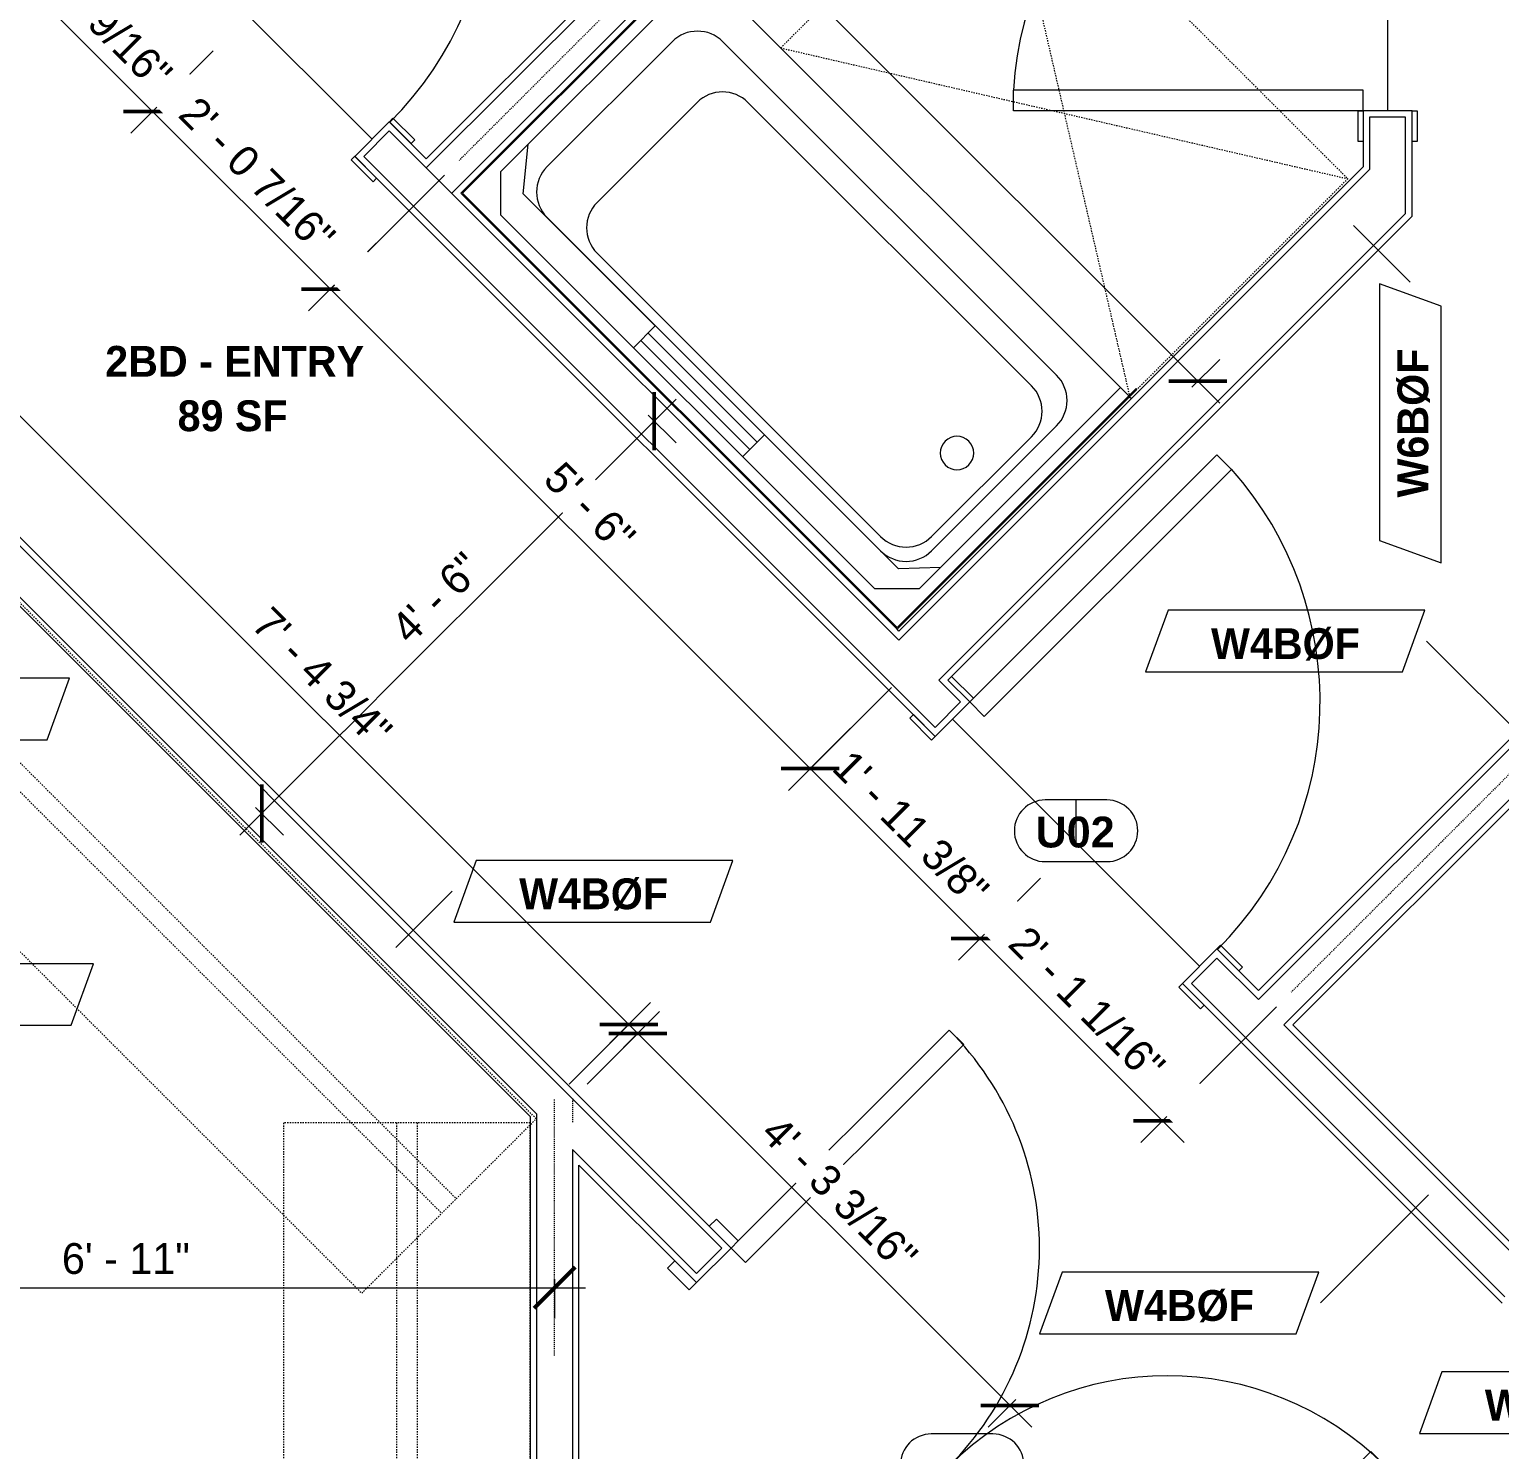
# Model space of a CAD drawing. Header units: inches. Extents: x -4058 to -1781, y 9814 to 12264.
# Drawn here: x -2413.7 to -2270.7, y 10202.2 to 10340.4 of the extents above; entities that cross this region are included whole.
import ezdxf

# ---------------------------------------------------------------- set-up
doc = ezdxf.new("R2010")
doc.units = ezdxf.units.IN
doc.header["$MEASUREMENT"] = 0
doc.linetypes.add('Dash', pattern=[0.25, 0.125, -0.125])
doc.linetypes.add('Dash 3_32_', pattern=[0.1875, 0.09375, -0.09375])
for name, color, linetype, lineweight in [('A-ANNO-DIMS', 211, 'Continuous', 9), ('A-ANNO-DIMS-32', 211, 'Continuous', 9), ('A-AREA-IDEN', 2, 'Continuous', 9), ('A-DETL-1', 90, 'Dash 3_32_', 9), ('A-DOOR-2', 31, 'Continuous', 9), ('A-DOOR-IDEN', 31, 'Continuous', 9), ('A-FLOR-2', 192, 'Continuous', 9), ('A-GENM', 5, 'Continuous', 9), ('A-GENM-2', 147, 'Dash', 9), ('A-WALL-2', 113, 'Continuous', 9), ('A-WALL-IDEN', 211, 'Continuous', 9), ('I-WALL-4', 2, 'Continuous', 9), ('P-SANR-FIXT', 6, 'Continuous', 9), ('Q-CASE', 31, 'Continuous', 9), ('Q-CASE-HDLN', 31, 'Dash', 9)]:
    doc.layers.add(name, color=color, linetype=linetype, lineweight=lineweight)
doc.styles.add('Arial_B', font='arialbd.ttf', dxfattribs={"height": 3})
doc.styles.add('Century Gothic', font='ufonts.com_century-gothic.ttf', dxfattribs={"height": 3})
doc.styles.add('Century Gothic_B', font='GOTHICB.TTF', dxfattribs={"height": 3})
doc.dimstyles.new('MARKETING_DIMENSION', dxfattribs={"dimscale": 12, "dimtxt": 3.132505, "dimasz": 0.333333, "dimexe": 0.25, "dimexo": 0.166667, "dimgap": 0.041667, "dimtad": 1, "dimdec": 4, "dimrnd": 0.0625, "dimzin": 3, "dimdsep": 46, "dimlunit": 4, "dimtxsty": 'Century Gothic', "dimblk1": 'OBLIQUE', "dimblk2": 'OBLIQUE', "dimsah": 1, "dimcen": 0.09, "dimdle": 0.25, "dimazin": 0, "dimtfac": 1, "dimtdec": 4, "dimtix": 1, "dimtmove": 0, "dimatfit": 3, "dimfxl": 1, "dimtvp": 1, "dimtfill": 1, "dimfrac": 2, "dimtolj": 1, "dimtzin": 0, "dimarcsym": 2})
doc.dimstyles.new('THE_DIMENSION_STRING', dxfattribs={"dimscale": 12, "dimtxt": 3.132505, "dimasz": 0.333333, "dimexe": 0.25, "dimexo": 0.166667, "dimgap": 0.041667, "dimtad": 1, "dimdec": 4, "dimrnd": 0.0625, "dimzin": 3, "dimdsep": 46, "dimlunit": 4, "dimtxsty": 'Century Gothic', "dimblk1": 'OBLIQUE', "dimblk2": 'OBLIQUE', "dimsah": 1, "dimcen": 0.09, "dimdle": 0.25, "dimazin": 0, "dimtfac": 1, "dimtdec": 4, "dimtix": 1, "dimtmove": 0, "dimatfit": 3, "dimfxl": 1, "dimtvp": 1, "dimtfill": 1, "dimfrac": 2, "dimtolj": 1, "dimtzin": 0, "dimarcsym": 2})
doc.dimstyles.new('THE_DIMENSION_STRING_3', dxfattribs={"dimscale": 12, "dimtxt": 3.132505, "dimasz": 0.333333, "dimexe": 0.25, "dimexo": 0.166667, "dimgap": 0.041667, "dimtad": 1, "dimdec": 4, "dimrnd": 0.0625, "dimzin": 3, "dimdsep": 46, "dimlunit": 4, "dimtxsty": 'Century Gothic', "dimblk1": 'OBLIQUE', "dimblk2": 'OBLIQUE', "dimsah": 1, "dimcen": 0.09, "dimdle": 0.25, "dimazin": 0, "dimtfac": 1, "dimtdec": 4, "dimtix": 1, "dimtmove": 0, "dimatfit": 3, "dimfxl": 1, "dimtvp": 1, "dimtfill": 1, "dimfrac": 2, "dimtolj": 1, "dimtzin": 0, "dimarcsym": 2})

# ---------------------------------------------------------------- blocks, each defined once
blk = doc.blocks.new('OD_CW_Closet - OD_CW_Closet-3807278-UNIT PLANS - 2ND FLOOR')
at = {"layer": 'Q-CASE-HDLN'}
for p, q in [((67.55, 24), (0.74, 24)), ((0.74, 24), (0.74, 0)), ((67.55, 0), (67.55, 24)), ((0.74, 13), (67.55, 13)), ((0.74, 11), (67.55, 11)), ((0.74, 0), (67.55, 0))]:
    blk.add_line(p, q, dxfattribs=at)
blk = doc.blocks.new('OD_CW_Closet - OD_CW_Closet-3810373-UNIT PLANS - 2ND FLOOR')
at = {"layer": 'Q-CASE-HDLN'}
for p, q in [((87.24, 24), (0.74, 24)), ((0.74, 24), (0.74, 0)), ((87.24, 0), (87.24, 24)), ((0.74, 13), (87.24, 13)), ((0.74, 11), (87.24, 11)), ((0.74, 0), (87.24, 0))]:
    blk.add_line(p, q, dxfattribs=at)
blk = doc.blocks.new('SWING - SINGLE - FLUSH - SWING - FLUSH - 2-10 x 6-8 - PRIVACY-4202132-UNIT PLANS - 2ND FLOOR')
at = {"layer": 'A-DOOR-2'}
for p, q in [((-20, 2.37), (-20, 2.87)), ((-20, 2.87), (-17, 2.87)), ((-17, 2.87), (-17, 2.37)), ((17, 2.37), (17, 2.87)), ((17, 2.87), (20, 2.87)), ((20, 2.87), (20, 2.37)), ((-17, 2.37), (-20, 2.37)), ((20, 2.37), (17, 2.37)), ((-20, -2.38), (-17, -2.38)), ((-20, -2.88), (-20, -2.38)), ((-17, -2.38), (-17, -2.88)), ((15, -2.38), (15, -36.38)), ((17, -2.38), (15, -2.38)), ((17, -2.38), (17, -36.38)), ((17, -2.38), (20, -2.38)), ((17, -2.88), (17, -2.38)), ((20, -2.38), (20, -2.88)), ((-17, -2.88), (-20, -2.88)), ((20, -2.88), (17, -2.88)), ((17, -36.38), (15, -36.38))]:
    blk.add_line(p, q, dxfattribs=at)
blk.add_arc((17, -2.38), 34.07, 180, 266.6343, dxfattribs=at)
blk = doc.blocks.new('SWING - SINGLE - FLUSH - SWING - FLUSH - 2-10 x 6-8 - PRIVACY-4202130-UNIT PLANS - 2ND FLOOR')
at = {"layer": 'A-DOOR-2'}
for p, q in [((-20, 2.37), (-20, 2.87)), ((-20, 2.87), (-17, 2.87)), ((-17, 2.87), (-17, 2.37)), ((17, 2.37), (17, 2.87)), ((17, 2.87), (20, 2.87)), ((20, 2.87), (20, 2.37)), ((-17, 2.37), (-20, 2.37)), ((20, 2.37), (17, 2.37)), ((-20, -2.38), (-17, -2.38)), ((-20, -2.88), (-20, -2.38)), ((-17, -2.38), (-17, -2.88)), ((15, -2.38), (15, -36.38)), ((17, -2.38), (15, -2.38)), ((17, -2.38), (17, -36.38)), ((17, -2.38), (20, -2.38)), ((17, -2.88), (17, -2.38)), ((20, -2.38), (20, -2.88)), ((-17, -2.88), (-20, -2.88)), ((20, -2.88), (17, -2.88)), ((17, -36.38), (15, -36.38))]:
    blk.add_line(p, q, dxfattribs=at)
blk.add_arc((17, -2.38), 34.07, 180, 266.6343, dxfattribs=at)
blk = doc.blocks.new('CTS6032CP - CTS6032CP-3806650-UNIT PLANS - 2ND FLOOR')
at = {"layer": 'P-SANR-FIXT'}
for p, q in [((0.12, 33), (0, 33)), ((0, 0), (0, 33)), ((0.12, 0.12), (0.12, 33)), ((60, 33), (59.88, 33)), ((59.88, 33), (59.88, 0.12)), ((60, 33), (60, 0)), ((0.12, 32), (1.25, 32)), ((58.75, 32), (1.25, 32)), ((1.25, 4.25), (1.25, 32)), ((58.75, 32), (59.88, 32)), ((58.75, 32), (58.75, 4.31)), ((7.6, 28.46), (53.48, 28.46)), ((52.5, 26), (13.5, 26)), ((4.1, 7.77), (4.1, 24.96)), ((56.98, 24.96), (56.98, 7.77)), ((10, 22.5), (10, 8.75)), ((56, 8.75), (56, 22.5)), ((4.31, 4.25), (1.25, 8.02)), ((58.75, 7.23), (55.94, 4.25)), ((13.5, 5.25), (52.5, 5.25)), ((58.75, 4.31), (55.69, 1.25)), ((4.25, 1.25), (1.25, 4.25)), ((22.5, 4.25), (4.31, 4.25)), ((53.48, 4.27), (7.6, 4.27)), ((22.5, 1.25), (22.5, 4.25)), ((37.5, 3.25), (22.5, 3.25)), ((37.5, 4.25), (37.5, 1.25)), ((55.94, 4.25), (37.5, 4.25)), ((22.5, 2.25), (37.5, 2.25)), ((59.88, 0.12), (0.12, 0.12)), ((55.69, 1.25), (4.25, 1.25)), ((60, 0), (0, 0))]:
    blk.add_line(p, q, dxfattribs=at)
for centre, radius, start, end in [((7.6, 24.96), 3.5, 90, 180), ((53.48, 24.96), 3.5, 360, 90), ((13.5, 22.5), 3.5, 90, 180), ((52.5, 22.5), 3.5, 360, 90), ((52, 16.25), 1.63, 0, 180), ((52, 16.25), 1.63, 180, 360), ((13.5, 8.75), 3.5, 180, 270), ((52.5, 8.75), 3.5, 270, 0), ((7.6, 7.77), 3.5, 180, 270), ((53.48, 7.77), 3.5, 270, 0)]:
    blk.add_arc(centre, radius, start, end, dxfattribs=at)
blk = doc.blocks.new('ADA Clearances - 30_x48_-V55-UNIT PLANS - 2ND FLOOR')
at = {"layer": 'A-GENM-2'}
for p, q in [((-15, 24), (15, -24)), ((-15, 24), (15, 24)), ((15, 24), (-14.92, -23.88)), ((15, 24), (15, -24)), ((15, -24), (-14, -24))]:
    blk.add_line(p, q, dxfattribs=at)
blk = doc.blocks.new('SWING - DOUBLE - FLUSH - SWING - DOUBLE - 5-0 x 6-8 - DUMMY-3703244-UNIT PLANS - 2ND FLOOR')
at = {"layer": 'A-DOOR-2'}
for p, q in [((-30, 3.375), (-30, 32.375)), ((-30, 32.375), (-28, 32.375)), ((-28, 32.375), (-28, 2.375)), ((30, 32.375), (28, 32.375)), ((28, 32.375), (28, 2.375)), ((30, 3.375), (30, 32.375)), ((-30, 3.375), (-33, 3.375)), ((-33, 3.375), (-33, 2.375)), ((-30, 2.375), (-30, 3.375)), ((33, 3.375), (30, 3.375)), ((30, 3.375), (30, 2.375)), ((33, 2.375), (33, 3.375)), ((-33, 2.375), (-30, 2.375)), ((-28, 2.375), (-30, 2.375)), ((28, 2.375), (30, 2.375)), ((30, 2.375), (33, 2.375)), ((-30, -2.375), (-33, -2.375)), ((-33, -2.375), (-33, -3.375)), ((-30, -3.375), (-30, -2.375)), ((33, -2.375), (30, -2.375)), ((30, -2.375), (30, -3.375)), ((33, -3.375), (33, -2.375)), ((-33, -3.375), (-30, -3.375)), ((30, -3.375), (33, -3.375))]:
    blk.add_line(p, q, dxfattribs=at)
for centre, start, end in [((-30, 2.375), 360, 90), ((30, 2.375), 90, 180)]:
    blk.add_arc(centre, 30, start, end, dxfattribs=at)
blk = doc.blocks.new('DIMBLOCK62-UNIT PLANS - 2ND FLOOR')
at = {"layer": 'A-ANNO-DIMS-32'}
for p, q in [((-2424.33, 10300.13), (-2416.04, 10308.42)), ((-2418.16, 10306.3), (-2424.33, 10300.13)), ((-2418.16, 10306.3), (-2353.28, 10241.43)), ((-2361.21, 10237.75), (-2353.28, 10245.67)), ((-2355.41, 10243.55), (-2361.21, 10237.75))]:
    blk.add_line(p, q, dxfattribs=at)
at = {"layer": 'A-ANNO-DIMS-32', "lineweight": 50}
for p, q in [((-2418.16, 10306.3), (-2420.99, 10306.3)), ((-2418.16, 10306.3), (-2415.33, 10306.3)), ((-2355.41, 10243.55), (-2358.23, 10243.55)), ((-2355.41, 10243.55), (-2352.58, 10243.55))]:
    blk.add_line(p, q, dxfattribs=at)
at = {"layer": 'A-ANNO-DIMS-32', "color": 0, "insert": (-2390.13, 10284.41), "char_height": 3, "width": 21.7784, "attachment_point": 1, "rotation": 315, "line_spacing_factor": 0.984502, "style": 'Century Gothic', "bg_fill": 3, "box_fill_scale": 1.25, "bg_fill_color": 256, "bg_fill_true_color": 13158600, "bg_fill_transparency": 0}
blk.add_mtext('7\' - 4 3/4"', dxfattribs=at)
blk = doc.blocks.new('_Oblique')
at = {"color": 0, "linetype": 'ByBlock', "lineweight": -2}
blk.add_line((-0.5, -0.5), (0.5, 0.5), dxfattribs=at)
blk = doc.blocks.new('DIMBLOCK70-UNIT PLANS - 2ND FLOOR')
at = {"layer": 'A-ANNO-DIMS-32'}
for p, q in [((-2393.24, 10261.96), (-2350.81, 10304.38)), ((-2353.52, 10302.85), (-2350.81, 10300.14)), ((-2352.93, 10302.26), (-2353.52, 10302.85)), ((-2391.7, 10264.66), (-2388.99, 10261.96)), ((-2391.11, 10264.08), (-2391.7, 10264.66))]:
    blk.add_line(p, q, dxfattribs=at)
at = {"layer": 'A-ANNO-DIMS-32', "lineweight": 50}
for p, q in [((-2352.93, 10302.26), (-2352.93, 10305.09)), ((-2352.93, 10302.26), (-2352.93, 10299.43)), ((-2391.11, 10264.08), (-2391.11, 10266.91)), ((-2391.11, 10264.08), (-2391.11, 10261.25))]:
    blk.add_line(p, q, dxfattribs=at)
at = {"layer": 'A-ANNO-DIMS-32', "color": 0, "insert": (-2378.8, 10282.53), "char_height": 3, "width": 12.5897, "attachment_point": 1, "rotation": 45, "line_spacing_factor": 0.984502, "style": 'Century Gothic', "bg_fill": 3, "box_fill_scale": 1.25, "bg_fill_color": 256, "bg_fill_true_color": 13158600, "bg_fill_transparency": 0}
blk.add_mtext('4\' - 6"', dxfattribs=at)
blk = doc.blocks.new('DIMBLOCK162-UNIT PLANS - 2ND FLOOR')
at = {"layer": 'A-ANNO-DIMS-32'}
for p, q in [((-2315.35, 10257.79), (-2323.35, 10249.79)), ((-2321.23, 10251.91), (-2315.35, 10257.79)), ((-2301.37, 10232.05), (-2321.23, 10251.91)), ((-2292.4, 10245.27), (-2305.61, 10232.05)), ((-2303.49, 10234.17), (-2292.4, 10245.27))]:
    blk.add_line(p, q, dxfattribs=at)
at = {"layer": 'A-ANNO-DIMS-32', "lineweight": 50}
for p, q in [((-2321.23, 10251.91), (-2324.05, 10251.91)), ((-2321.23, 10251.91), (-2318.4, 10251.91)), ((-2303.49, 10234.17), (-2306.32, 10234.17)), ((-2303.49, 10234.17), (-2300.66, 10234.17))]:
    blk.add_line(p, q, dxfattribs=at)
at = {"layer": 'A-ANNO-DIMS-32', "color": 0, "insert": (-2316.53, 10253.36), "char_height": 3, "width": 24.5827, "attachment_point": 1, "rotation": 315, "line_spacing_factor": 0.984502, "style": 'Century Gothic', "bg_fill": 3, "box_fill_scale": 1.25, "bg_fill_color": 256, "bg_fill_true_color": 13158600, "bg_fill_transparency": 0}
blk.add_mtext('2\' - 1 1/16"', dxfattribs=at)
blk = doc.blocks.new('DIMBLOCK163-UNIT PLANS - 2ND FLOOR')
at = {"layer": 'A-ANNO-DIMS-32'}
for p, q in [((-2329.84, 10276.35), (-2339.88, 10266.32)), ((-2337.75, 10268.44), (-2329.84, 10276.35)), ((-2321.23, 10251.91), (-2337.75, 10268.44)), ((-2315.35, 10257.79), (-2323.35, 10249.79)), ((-2321.23, 10251.91), (-2315.35, 10257.79))]:
    blk.add_line(p, q, dxfattribs=at)
at = {"layer": 'A-ANNO-DIMS-32', "lineweight": 50}
for p, q in [((-2337.75, 10268.44), (-2340.58, 10268.44)), ((-2337.75, 10268.44), (-2334.93, 10268.44)), ((-2321.23, 10251.91), (-2324.05, 10251.91)), ((-2321.23, 10251.91), (-2318.4, 10251.91))]:
    blk.add_line(p, q, dxfattribs=at)
at = {"layer": 'A-ANNO-DIMS-32', "color": 0, "insert": (-2333.66, 10270.49), "char_height": 3, "width": 24.5827, "attachment_point": 1, "rotation": 315, "line_spacing_factor": 0.984502, "style": 'Century Gothic', "bg_fill": 3, "box_fill_scale": 1.25, "bg_fill_color": 256, "bg_fill_true_color": 13158600, "bg_fill_transparency": 0}
blk.add_mtext('1\' - 11 3/8"', dxfattribs=at)
blk = doc.blocks.new('DIMBLOCK164-UNIT PLANS - 2ND FLOOR')
at = {"layer": 'A-ANNO-DIMS-32'}
for p, q in [((-2373.33, 10326.2), (-2386.54, 10312.99)), ((-2384.42, 10315.11), (-2373.33, 10326.2)), ((-2337.75, 10268.44), (-2384.42, 10315.11)), ((-2329.84, 10276.35), (-2339.88, 10266.32)), ((-2337.75, 10268.44), (-2329.84, 10276.35))]:
    blk.add_line(p, q, dxfattribs=at)
at = {"layer": 'A-ANNO-DIMS-32', "lineweight": 50}
for p, q in [((-2384.42, 10315.11), (-2387.25, 10315.11)), ((-2384.42, 10315.11), (-2381.59, 10315.11)), ((-2337.75, 10268.44), (-2340.58, 10268.44)), ((-2337.75, 10268.44), (-2334.93, 10268.44))]:
    blk.add_line(p, q, dxfattribs=at)
at = {"layer": 'A-ANNO-DIMS-32', "color": 0, "insert": (-2361.73, 10298.55), "char_height": 3, "width": 12.5897, "attachment_point": 1, "rotation": 315, "line_spacing_factor": 0.984502, "style": 'Century Gothic', "bg_fill": 3, "box_fill_scale": 1.25, "bg_fill_color": 256, "bg_fill_true_color": 13158600, "bg_fill_transparency": 0}
blk.add_mtext('5\' - 6"', dxfattribs=at)
blk = doc.blocks.new('DIMBLOCK165-UNIT PLANS - 2ND FLOOR')
at = {"layer": 'A-ANNO-DIMS-32'}
for p, q in [((-2395.84, 10338.28), (-2403.84, 10330.28)), ((-2401.72, 10332.4), (-2395.84, 10338.28)), ((-2384.42, 10315.11), (-2401.72, 10332.4)), ((-2373.33, 10326.2), (-2386.54, 10312.99)), ((-2384.42, 10315.11), (-2373.33, 10326.2))]:
    blk.add_line(p, q, dxfattribs=at)
at = {"layer": 'A-ANNO-DIMS-32', "lineweight": 50}
for p, q in [((-2401.72, 10332.4), (-2404.55, 10332.4)), ((-2401.72, 10332.4), (-2398.89, 10332.4)), ((-2384.42, 10315.11), (-2387.25, 10315.11)), ((-2384.42, 10315.11), (-2381.59, 10315.11))]:
    blk.add_line(p, q, dxfattribs=at)
at = {"layer": 'A-ANNO-DIMS-32', "color": 0, "insert": (-2397.24, 10334.07), "char_height": 3, "width": 24.5827, "attachment_point": 1, "rotation": 315, "line_spacing_factor": 0.984502, "style": 'Century Gothic', "bg_fill": 3, "box_fill_scale": 1.25, "bg_fill_color": 256, "bg_fill_true_color": 13158600, "bg_fill_transparency": 0}
blk.add_mtext('2\' - 0 7/16"', dxfattribs=at)
blk = doc.blocks.new('DIMBLOCK166-UNIT PLANS - 2ND FLOOR')
at = {"layer": 'A-ANNO-DIMS-32'}
for p, q in [((-2409.75, 10356.25), (-2419.78, 10346.22)), ((-2417.66, 10348.34), (-2409.75, 10356.25)), ((-2401.72, 10332.4), (-2417.66, 10348.34)), ((-2395.84, 10338.28), (-2403.84, 10330.28)), ((-2401.72, 10332.4), (-2395.84, 10338.28))]:
    blk.add_line(p, q, dxfattribs=at)
at = {"layer": 'A-ANNO-DIMS-32', "lineweight": 50}
for p, q in [((-2417.66, 10348.34), (-2420.49, 10348.34)), ((-2417.66, 10348.34), (-2414.83, 10348.34)), ((-2401.72, 10332.4), (-2404.55, 10332.4)), ((-2401.72, 10332.4), (-2398.89, 10332.4))]:
    blk.add_line(p, q, dxfattribs=at)
at = {"layer": 'A-ANNO-DIMS-32', "color": 0, "insert": (-2414.68, 10351.51), "char_height": 3, "width": 27.387, "attachment_point": 1, "rotation": 315, "line_spacing_factor": 0.984502, "style": 'Century Gothic', "bg_fill": 3, "box_fill_scale": 1.25, "bg_fill_color": 256, "bg_fill_true_color": 13158600, "bg_fill_transparency": 0}
blk.add_mtext('1\' - 10 9/16"', dxfattribs=at)
blk = doc.blocks.new('Wall Tag - Arch Wall-3956453-UNIT PLANS - 2ND FLOOR')
at = {"layer": 'A-WALL-IDEN'}
for p, q in [((-0.3561, 0.0937), (-0.4244, -0.0937)), ((0.4244, 0.0937), (-0.3561, 0.0937)), ((0.3561, -0.0937), (0.4244, 0.0937)), ((-0.4244, -0.0937), (0.3561, -0.0937))]:
    blk.add_line(p, q, dxfattribs=at)
blk = doc.blocks.new('Door Tag - Type Mark-2601225-UNIT PLANS - 2ND FLOOR')
at = {"layer": 'A-DOOR-IDEN'}
for p, q in [((0.09375, 0.09375), (-0.09375, 0.09375)), ((-0.09375, -0.09375), (0.09375, -0.09375))]:
    blk.add_line(p, q, dxfattribs=at)
for centre, start, end in [((-0.09375, 0), 90, 270), ((0.09375, 0), 270, 90)]:
    blk.add_arc(centre, 0.09375, start, end, dxfattribs=at)
blk = doc.blocks.new('DIMBLOCK705-UNIT PLANS - 2ND FLOOR')
at = {"layer": 'A-ANNO-DIMS-32'}
for p, q in [((-2359.46, 10237.75), (-2352.41, 10244.8)), ((-2356.65, 10244.8), (-2316.21, 10204.36)), ((-2354.53, 10242.67), (-2359.46, 10237.75)), ((-2317.75, 10207.06), (-2320.46, 10204.36)), ((-2318.34, 10206.48), (-2317.75, 10207.06))]:
    blk.add_line(p, q, dxfattribs=at)
at = {"layer": 'A-ANNO-DIMS-32', "lineweight": 50}
for p, q in [((-2354.53, 10242.67), (-2357.36, 10242.67)), ((-2354.53, 10242.67), (-2351.7, 10242.67)), ((-2318.34, 10206.48), (-2321.16, 10206.48)), ((-2318.34, 10206.48), (-2315.51, 10206.48))]:
    blk.add_line(p, q, dxfattribs=at)
at = {"layer": 'A-ANNO-DIMS-32', "color": 0, "insert": (-2340.6, 10234.89), "char_height": 3, "width": 24.5827, "attachment_point": 1, "rotation": 315, "line_spacing_factor": 0.984502, "style": 'Century Gothic', "bg_fill": 3, "box_fill_scale": 1.25, "bg_fill_color": 256, "bg_fill_true_color": 13158600, "bg_fill_transparency": 0}
blk.add_mtext('4\' - 3 3/16"', dxfattribs=at)
blk = doc.blocks.new('DIMBLOCK1266-UNIT PLANS - 2ND FLOOR')
at = {"layer": 'A-ANNO-DIMS-32', "lineweight": 50}
for p, q in [((-2445.62, 10217.93), (-2443.62, 10219.93)), ((-2362.62, 10217.93), (-2360.62, 10219.93)), ((-2445.62, 10217.93), (-2447.62, 10215.93)), ((-2362.62, 10217.93), (-2364.62, 10215.93))]:
    blk.add_line(p, q, dxfattribs=at)
at = {"layer": 'A-ANNO-DIMS-32'}
for p, q in [((-2445.62, 10218.76), (-2445.62, 10214.93)), ((-2445.62, 10217.93), (-2445.62, 10218.76)), ((-2362.62, 10218.76), (-2362.62, 10214.93)), ((-2362.62, 10217.93), (-2362.62, 10218.76)), ((-2445.62, 10217.93), (-2359.62, 10217.93))]:
    blk.add_line(p, q, dxfattribs=at)
at = {"layer": 'A-ANNO-DIMS-32', "color": 0, "insert": (-2410.54, 10222.27), "char_height": 3, "width": 15.394, "attachment_point": 1, "line_spacing_factor": 0.984502, "style": 'Century Gothic', "bg_fill": 3, "box_fill_scale": 1.25, "bg_fill_color": 256, "bg_fill_true_color": 13158600, "bg_fill_transparency": 0}
blk.add_mtext('6\' - 11"', dxfattribs=at)
blk = doc.blocks.new('DIMBLOCK1278-UNIT PLANS - 2ND FLOOR')
at = {"layer": 'A-ANNO-DIMS-32'}
for p, q in [((-2297.93, 10304.02), (-2382.08, 10388.17)), ((-2380.54, 10385.46), (-2377.83, 10388.17)), ((-2379.95, 10386.05), (-2380.54, 10385.46)), ((-2300.64, 10305.56), (-2297.93, 10308.26)), ((-2300.05, 10306.14), (-2300.64, 10305.56))]:
    blk.add_line(p, q, dxfattribs=at)
at = {"layer": 'A-ANNO-DIMS-32', "lineweight": 50}
for p, q in [((-2379.95, 10386.05), (-2382.78, 10386.05)), ((-2379.95, 10386.05), (-2377.13, 10386.05)), ((-2300.05, 10306.14), (-2302.88, 10306.14)), ((-2300.05, 10306.14), (-2297.22, 10306.14))]:
    blk.add_line(p, q, dxfattribs=at)
at = {"layer": 'A-ANNO-DIMS-32', "color": 0, "insert": (-2340.64, 10352.88), "char_height": 3, "width": 12.5897, "attachment_point": 1, "rotation": 315, "line_spacing_factor": 0.984502, "style": 'Century Gothic', "bg_fill": 3, "box_fill_scale": 1.25, "bg_fill_color": 256, "bg_fill_true_color": 13158600, "bg_fill_transparency": 0}
blk.add_mtext('9\' - 5"', dxfattribs=at)

msp = doc.modelspace()

# ---------------------------------------------------------------- linework, layer by layer
at = {"layer": 'A-DETL-1'}
for p, q in [((-2350.51592, 10349.01508), (-2371.91464, 10327.61636)), ((-2269.58287, 10268.08203), (-2290.98159, 10246.68331)), ((-2362.62374, 10211.331), (-2362.62374, 10236.331)), ((-2360.87374, 10236.331), (-2360.87374, 10233.97567))]:
    msp.add_line(p, q, dxfattribs=at)
at = {"layer": 'A-DOOR-IDEN'}
msp.add_line((-2311.9018, 10261.23387), (-2311.9018, 10265.38947), dxfattribs=at)
at = {"layer": 'A-FLOR-2'}
for p, q in [((-2281.59569, 10366.46386), (-2281.59569, 10332.46386)), ((-2404.41541, 10353.74748), (-2380.37378, 10329.70585)), ((-2306.68957, 10304.63524), (-2306.51011, 10304.45577)), ((-2323.92261, 10273.25468), (-2299.88098, 10249.21305))]:
    msp.add_line(p, q, dxfattribs=at)
at = {"layer": 'A-WALL-2'}
for p, q in [((-2375.09947, 10326.90641), (-2350.35073, 10351.65515)), ((-2372.62459, 10324.43154), (-2347.87586, 10349.18027)), ((-2364.99874, 10241.32203), (-2459.24517, 10335.56847)), ((-2364.37374, 10239.81315), (-2459.24517, 10334.68458)), ((-2378.6944, 10331.38523), (-2382.05316, 10328.02647)), ((-2375.09947, 10327.79029), (-2378.6944, 10331.38523)), ((-2283.97069, 10332.46386), (-2283.97069, 10326.99519)), ((-2279.22069, 10332.46386), (-2283.97069, 10332.46386)), ((-2283.34569, 10331.83886), (-2283.34569, 10326.73631)), ((-2279.84569, 10331.83886), (-2283.34569, 10331.83886)), ((-2279.84569, 10322.45813), (-2279.84569, 10331.83886)), ((-2279.22069, 10322.19925), (-2279.22069, 10332.46386)), ((-2378.6944, 10330.50135), (-2381.16928, 10328.02647)), ((-2329.13753, 10280.94447), (-2378.6944, 10330.50135)), ((-2382.05316, 10328.02647), (-2325.60199, 10271.5753)), ((-2381.16928, 10328.02647), (-2325.60199, 10272.45919)), ((-2283.97069, 10326.99519), (-2329.13753, 10281.82835)), ((-2283.34569, 10326.73631), (-2329.13753, 10280.94447)), ((-2279.84569, 10322.45813), (-2325.24844, 10277.05538)), ((-2324.36456, 10277.05538), (-2279.22069, 10322.19925)), ((-2425.74759, 10296.23725), (-2364.37374, 10234.8634)), ((-2425.74759, 10295.35337), (-2364.99874, 10234.60452)), ((-2257.85926, 10283.1644), (-2294.16642, 10246.85724)), ((-2329.13753, 10281.82835), (-2329.3143, 10282.00513)), ((-2294.16642, 10245.97336), (-2261.57374, 10278.56604)), ((-2323.12712, 10274.93406), (-2325.24844, 10277.05538)), ((-2322.24324, 10274.93406), (-2324.36456, 10277.05538)), ((-2325.60199, 10271.5753), (-2322.24324, 10274.93406)), ((-2325.60199, 10272.45919), (-2323.12712, 10274.93406)), ((-2291.69154, 10243.49848), (-2261.57374, 10273.61629)), ((-2290.80766, 10243.49848), (-2262.19874, 10272.10741)), ((-2298.2016, 10250.89243), (-2301.56036, 10247.53367)), ((-2298.2016, 10250.00855), (-2300.67648, 10247.53367)), ((-2294.16642, 10246.85724), (-2298.2016, 10250.89243)), ((-2294.16642, 10245.97336), (-2298.2016, 10250.00855)), ((-2301.56036, 10247.53367), (-2297.52517, 10243.49848)), ((-2300.67648, 10247.53367), (-2296.64129, 10243.49848)), ((-2297.52517, 10243.49848), (-2270.44108, 10216.4144)), ((-2296.64129, 10243.49848), (-2270.1822, 10217.0394)), ((-2291.69154, 10243.49848), (-2268.73245, 10220.5394)), ((-2268.47357, 10221.1644), (-2290.80766, 10243.49848)), ((-2345.45859, 10221.78188), (-2364.99874, 10241.32203)), ((-2346.34247, 10221.78188), (-2364.37374, 10239.81315)), ((-2364.99874, 10234.60452), (-2364.99874, 10166.1644)), ((-2364.37374, 10234.8634), (-2364.37374, 10165.5394)), ((-2360.87374, 10231.3634), (-2360.87374, 10165.5394)), ((-2360.87374, 10231.3634), (-2348.81734, 10219.30701)), ((-2360.24874, 10166.1644), (-2360.24874, 10229.85452)), ((-2360.24874, 10229.85452), (-2348.81734, 10218.42312)), ((-2348.81734, 10218.42312), (-2345.45859, 10221.78188)), ((-2348.81734, 10219.30701), (-2346.34247, 10221.78188))]:
    msp.add_line(p, q, dxfattribs=at)
at = {"layer": 'A-WALL-IDEN'}
for p, q in [((-2284.9048, 10321.28811), (-2279.3936, 10315.77691)), ((-2267.31694, 10270.34796), (-2277.82814, 10280.85916)), ((-2277.62997, 10226.96204), (-2288.14116, 10216.45084))]:
    msp.add_line(p, q, dxfattribs=at)
at = {"layer": 'I-WALL-4'}
msp.add_line((-2350.35073, 10352.53903), (-2375.09947, 10327.79029), dxfattribs=at)

# ---------------------------------------------------------------- block references
at = {"layer": 'A-DOOR-2'}
for name, p, rotation in [('SWING - SINGLE - FLUSH - SWING - FLUSH - 2-10 x 6-8 - PRIVACY-4202130-UNIT PLANS - 2ND FLOOR', (-2392.3946, 10341.72667), 134.9999999999262), ('SWING - SINGLE - FLUSH - SWING - FLUSH - 2-10 x 6-8 - PRIVACY-4202132-UNIT PLANS - 2ND FLOOR', (-2281.59569, 10349.46386), 269.999999999948), ('SWING - SINGLE - FLUSH - SWING - FLUSH - 2-10 x 6-8 - PRIVACY-4202130-UNIT PLANS - 2ND FLOOR', (-2311.9018, 10261.23387), 134.9999999999262), ('SWING - DOUBLE - FLUSH - SWING - DOUBLE - 5-0 x 6-8 - DUMMY-3703244-UNIT PLANS - 2ND FLOOR', (-2325.92476, 10198.8893), 314.9999999999073)]:
    msp.add_blockref(name, p, dxfattribs=dict(at, rotation=rotation))
at = {"layer": 'A-DOOR-IDEN', "xscale": 31.99999999999999, "yscale": 31.99999999999999, "zscale": 31.99999999999999}
msp.add_blockref('Door Tag - Type Mark-2601225-UNIT PLANS - 2ND FLOOR', (-2322.98283, 10200.69578), dxfattribs=at)
at = {"layer": 'A-GENM', "rotation": 44.99999999991158}
msp.add_blockref('ADA Clearances - 30_x48_-V55-UNIT PLANS - 2ND FLOOR', (-2313.05085, 10332.20971), dxfattribs=at)
at = {"layer": 'A-WALL-IDEN', "xscale": 31.99999999999999, "yscale": 31.99999999999999, "zscale": 31.99999999999999, "rotation": 89.99999999999955}
msp.add_blockref('Wall Tag - Arch Wall-3956453-UNIT PLANS - 2ND FLOOR', (-2279.3936, 10302.04521), dxfattribs=at)
at = {"layer": 'A-WALL-IDEN', "xscale": 31.99999999999999, "yscale": 31.99999999999999, "zscale": 31.99999999999999}
for p in [(-2291.55984, 10280.85916), (-2264.92329, 10206.749)]:
    msp.add_blockref('Wall Tag - Arch Wall-3956453-UNIT PLANS - 2ND FLOOR', p, dxfattribs=at)
at = {"layer": 'P-SANR-FIXT', "rotation": 314.9999999997776}
msp.add_blockref('CTS6032CP - CTS6032CP-3806650-UNIT PLANS - 2ND FLOOR', (-2371.74071, 10324.43154), dxfattribs=at)
at = {"layer": 'Q-CASE'}
for name, p, rotation in [('OD_CW_Closet - OD_CW_Closet-3810373-UNIT PLANS - 2ND FLOOR', (-2443.06327, 10279.08096), 314.9999999999857), ('OD_CW_Closet - OD_CW_Closet-3807278-UNIT PLANS - 2ND FLOOR', (-2388.99874, 10234.71338), 269.9999999999671)]:
    msp.add_blockref(name, p, dxfattribs=dict(at, rotation=rotation))

# ---------------------------------------------------------------- texts
at = {"layer": 'A-WALL-IDEN', "insert": (-2280.64113, 10294.82929), "char_height": 3, "width": 17.372, "attachment_point": 1, "rotation": 90, "style": 'Century Gothic_B'}
msp.add_mtext('W6BØF', dxfattribs=at)
at = {"layer": 'A-WALL-IDEN', "char_height": 3, "width": 17.372, "attachment_point": 1, "style": 'Century Gothic_B'}
for insert in [(-2298.77576, 10282.10669), (-2309.08879, 10217.69837), (-2272.13921, 10207.99654)]:
    msp.add_mtext('W4BØF', dxfattribs=dict(at, insert=insert))

# ---------------------------------------------------------------- next in the draw order: dimensions: what is measured, and where the dimension line sits
at = {"layer": 'A-ANNO-DIMS'}
for base, p1, p2, override, picture, middle in [((-2355.40599, 10243.54874), (-2425.74759, 10298.71212), (-2362.62374, 10236.331), {"dimpost": '<>', "dimfxl": 88.746972}, 'DIMBLOCK62-UNIT PLANS - 2ND FLOOR', (-2385.19713, 10276.51009)), ((-2321.22566, 10251.91001), (-2290.98159, 10246.68331), (-2313.93473, 10259.20094), {"dimpost": '<>', "dimfxl": 26.144553}, 'DIMBLOCK162-UNIT PLANS - 2ND FLOOR', (-2310.77287, 10244.62742))]:
    dim = msp.add_linear_dim(base=base, p1=p1, p2=p2, angle=315, dimstyle='THE_DIMENSION_STRING', override=override, dxfattribs=at)
    dim.commit()
    dim.dimension.update_dxf_attribs({"geometry": picture, "text_midpoint": middle})

# ---------------------------------------------------------------- next in the draw order: linework, layer by layer
at = {"layer": 'A-WALL-IDEN'}
msp.add_line((-2378.06584, 10251.03037), (-2372.58365, 10256.51255), dxfattribs=at)

# ---------------------------------------------------------------- next in the draw order: block references
at = {"layer": 'A-WALL-IDEN', "xscale": 31.99999999999999, "yscale": 31.99999999999999, "zscale": 31.99999999999999}
for p in [(-2423.36663, 10274.23665), (-2358.85195, 10256.51255), (-2421.04888, 10246.46213)]:
    msp.add_blockref('Wall Tag - Arch Wall-3956453-UNIT PLANS - 2ND FLOOR', p, dxfattribs=at)

# ---------------------------------------------------------------- next in the draw order: texts
at = {"layer": 'A-WALL-IDEN', "insert": (-2366.06787, 10257.76009), "char_height": 3, "width": 17.372, "attachment_point": 1, "style": 'Century Gothic_B'}
msp.add_mtext('W4BØF', dxfattribs=at)

# ---------------------------------------------------------------- next in the draw order: dimensions: what is measured, and where the dimension line sits
at = {"layer": 'A-ANNO-DIMS'}
for base, p1, p2, angle, dimstyle, override, picture, middle in [((-2352.93037, 10302.26244), (-2393.11413, 10266.07867), (-2354.93037, 10304.26244), 45, 'THE_DIMENSION_STRING', {"dimpost": '<>', "dimfxl": 54}, 'DIMBLOCK70-UNIT PLANS - 2ND FLOOR', (-2373.48982, 10284.63813)), ((-2337.75428, 10268.43863), (-2313.93473, 10259.20094), (-2328.43042, 10277.76249), 315, 'THE_DIMENSION_STRING', {"dimpost": '<>', "dimfxl": 23.551141}, 'DIMBLOCK163-UNIT PLANS - 2ND FLOOR', (-2327.90487, 10261.75942)), ((-2318.33566, 10206.47841), (-2360.87374, 10236.331), (-2316.33566, 10208.47841), 315, 'THE_DIMENSION_STRING_3', {"dimpost": '<>', "dimfxl": 52.530064}, 'DIMBLOCK705-UNIT PLANS - 2ND FLOOR', (-2334.84822, 10226.16118))]:
    dim = msp.add_linear_dim(base=base, p1=p1, p2=p2, angle=angle, dimstyle=dimstyle, override=override, dxfattribs=at)
    dim.commit()
    dim.dimension.update_dxf_attribs({"geometry": picture, "text_midpoint": middle})

# ---------------------------------------------------------------- next in the draw order: block references
at = {"layer": 'A-DOOR-IDEN', "xscale": 31.99999999999999, "yscale": 31.99999999999999, "zscale": 31.99999999999999}
msp.add_blockref('Door Tag - Type Mark-2601225-UNIT PLANS - 2ND FLOOR', (-2311.9018, 10262.38947), dxfattribs=at)
at = {"layer": 'A-WALL-IDEN', "xscale": 31.99999999999999, "yscale": 31.99999999999999, "zscale": 31.99999999999999}
msp.add_blockref('Wall Tag - Arch Wall-3956453-UNIT PLANS - 2ND FLOOR', (-2301.87287, 10216.45084), dxfattribs=at)

# ---------------------------------------------------------------- next in the draw order: texts
at = {"layer": 'A-AREA-IDEN', "insert": (-2399.28597, 10304.27949), "char_height": 3, "width": 12.423, "attachment_point": 1, "style": 'Century Gothic_B'}
msp.add_mtext('89 SF', dxfattribs=at)
at = {"layer": 'A-DOOR-IDEN', "insert": (-2315.83368, 10263.76933), "char_height": 3, "width": 9.393, "attachment_point": 1, "style": 'Arial_B'}
msp.add_mtext('U02', dxfattribs=at)

# ---------------------------------------------------------------- next in the draw order: dimensions: what is measured, and where the dimension line sits
at = {"layer": 'A-ANNO-DIMS'}
dim = msp.add_linear_dim(base=(-2384.42333, 10315.10768), p1=(-2328.43042, 10277.76249), p2=(-2371.91464, 10327.61636), angle=315, dimstyle='THE_DIMENSION_STRING', override={"dimpost": '<>', "dimfxl": 66.153505}, dxfattribs=at)
dim.commit()
dim.dimension.update_dxf_attribs({"geometry": 'DIMBLOCK164-UNIT PLANS - 2ND FLOOR', "text_midpoint": (-2359.62123, 10293.24072)})
dim = msp.add_linear_dim(base=(-2362.62374, 10217.92899), p1=(-2445.62374, 10220.75741), p2=(-2362.62374, 10220.75741), dimstyle='MARKETING_DIMENSION', override={"dimpost": '<>', "dimfxl": 83}, dxfattribs=at)
dim.commit()
dim.dimension.update_dxf_attribs({"geometry": 'DIMBLOCK1266-UNIT PLANS - 2ND FLOOR', "text_midpoint": (-2404.12374, 10220.00444)})

# ---------------------------------------------------------------- next in the draw order: texts
at = {"layer": 'A-AREA-IDEN', "insert": (-2406.32849, 10309.57662), "char_height": 3, "width": 29.492, "attachment_point": 1, "style": 'Century Gothic_B'}
msp.add_mtext('2BD - ENTRY', dxfattribs=at)

# ---------------------------------------------------------------- next in the draw order: dimensions: what is measured, and where the dimension line sits
at = {"layer": 'A-ANNO-DIMS'}
dim = msp.add_linear_dim(base=(-2401.71846, 10332.40281), p1=(-2371.91464, 10327.61636), p2=(-2394.42753, 10339.69374), angle=315, dimstyle='THE_DIMENSION_STRING', override={"dimpost": '<>', "dimfxl": 25.547859}, dxfattribs=at)
dim.commit()
dim.dimension.update_dxf_attribs({"geometry": 'DIMBLOCK165-UNIT PLANS - 2ND FLOOR', "text_midpoint": (-2391.48579, 10325.34034)})

# ---------------------------------------------------------------- next in the draw order: dimensions: what is measured, and where the dimension line sits
for base, p1, p2, dimstyle, override, picture, middle in [((-2379.95369, 10386.04535), (-2302.05062, 10304.14229), (-2381.95369, 10384.04535), 'MARKETING_DIMENSION', {"dimpost": '<>', "dimfxl": 113}, 'DIMBLOCK1278-UNIT PLANS - 2ND FLOOR', (-2338.53458, 10347.56139)), ((-2417.65735, 10348.34169), (-2394.42753, 10339.69374), (-2408.33349, 10357.66556), 'THE_DIMENSION_STRING', {"dimpost": '<>', "dimfxl": 22.723598}, 'DIMBLOCK166-UNIT PLANS - 2ND FLOOR', (-2408.1028, 10341.95735))]:
    dim = msp.add_linear_dim(base=base, p1=p1, p2=p2, angle=315, dimstyle=dimstyle, override=override, dxfattribs=at)
    dim.commit()
    dim.dimension.update_dxf_attribs({"geometry": picture, "text_midpoint": middle})

doc.saveas('drawing.dxf')
